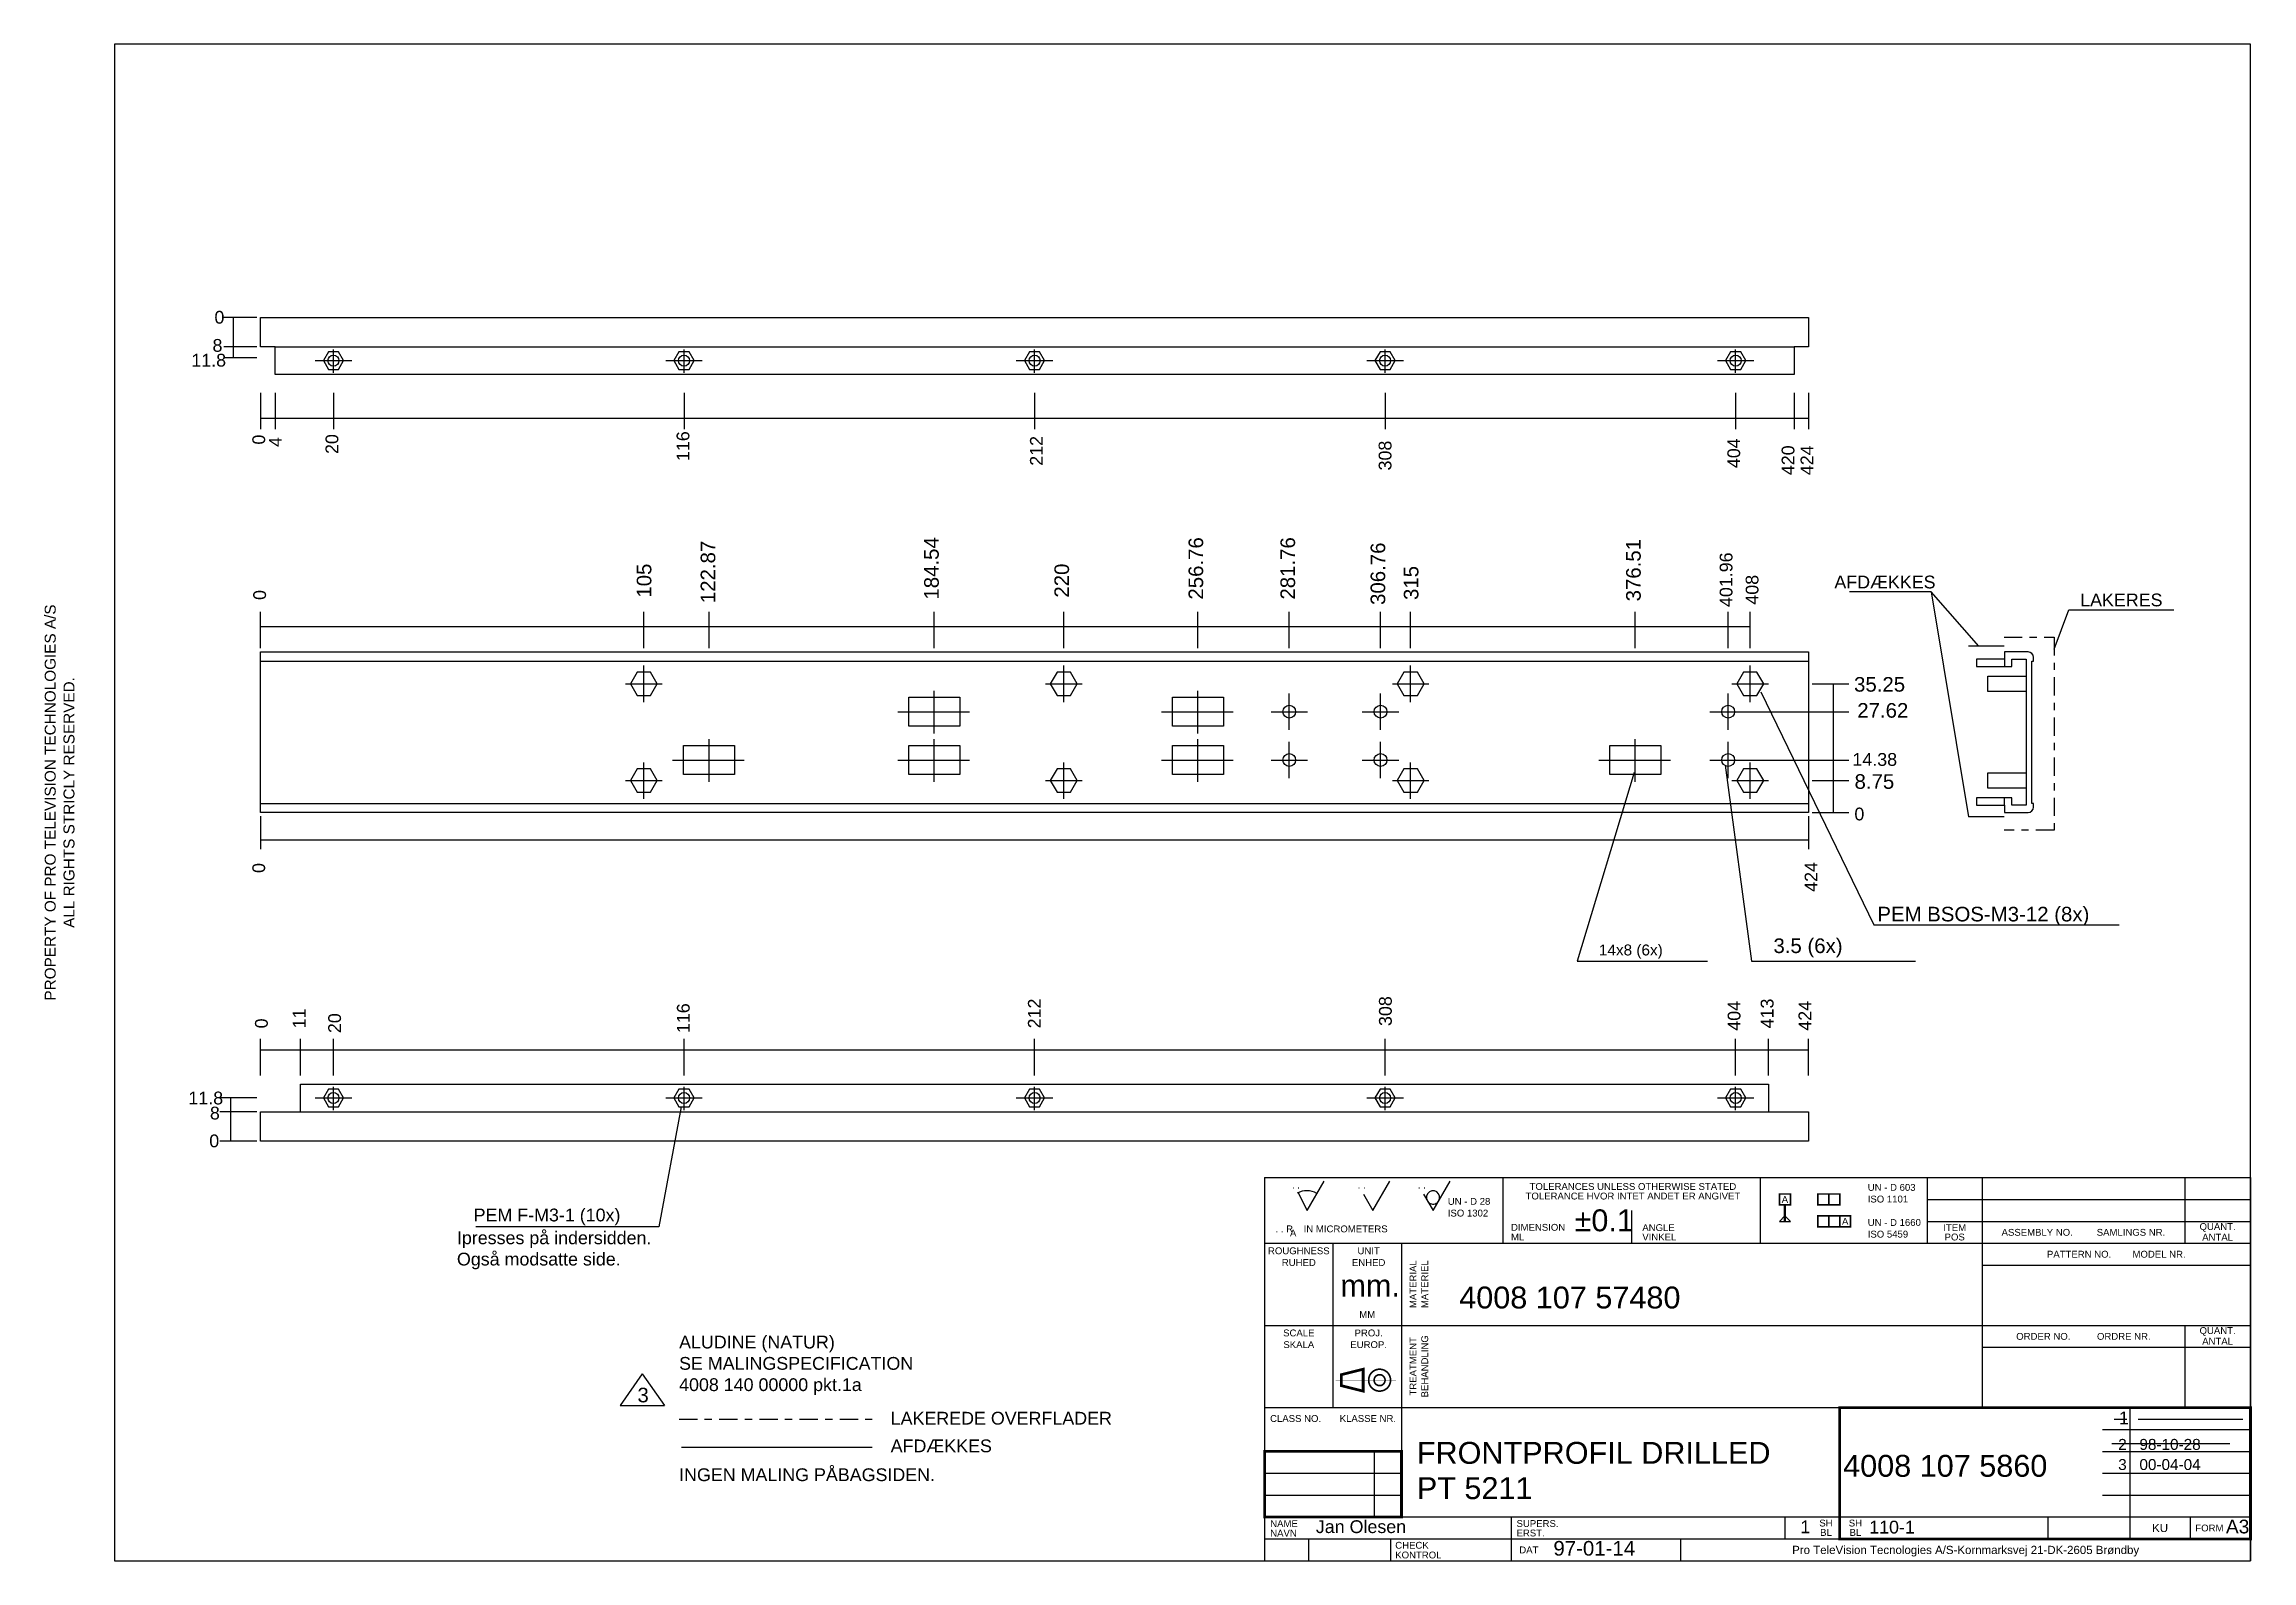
# Model space of a CAD drawing. Extents: x 11 to 615, y 15 to 430.
import ezdxf
from ezdxf.enums import TextEntityAlignment as Align

# ---------------------------------------------------------------- set-up
doc = ezdxf.new("R2010")
doc.units = 0
doc.header["$MEASUREMENT"] = 0
doc.linetypes.add('CENT', pattern=[11, 5, -2, 2, -2])
doc.linetypes.add('CENTER', pattern=[2, 1.25, -0.25, 0.25, -0.25])
for name, color, linetype in [('110-1', 10, 'CONTINUOUS'), ('110-1M', 3, 'CONTINUOUS'), ('110-2DIM', 1, 'CONTINUOUS')]:
    doc.layers.add(name, color=color, linetype=linetype)
doc.styles.get("Standard").update_dxf_attribs({"font": ''})
doc.styles.add('TXT', font='')
doc.styles.add('UV', font='')
doc.styles.get('STANDARD').set_extended_font_data('Arial')
doc.styles.get('TXT').set_extended_font_data('Arial')
doc.styles.get('UV').set_extended_font_data('Arial')

msp = doc.modelspace()

# ---------------------------------------------------------------- linework, layer by layer
at = {"layer": '110-1'}
for p, q in [((615, 430.4999999999999), (30, 430.4999999999999)), ((30, 430.4999999999999), (30, 15)), ((615, 15), (615, 430.4999999999999)), ((382.5, 100.5), (382.5, 75)), ((577.0482736139419, 47.15358042781883), (609.3016713137886, 47.15358042781883)), ((412.5, 27), (412.5, 21)), ((379.4999999999999, 21), (379.4999999999999, 15)), ((30, 15), (615, 15))]:
    msp.add_line(p, q, dxfattribs=at)
for points in [[(345, 120), (615, 120)], [(345, 120), (345, 15)], [(354.22788568297, 115.8480762113533), (356.625, 111), (361.3028832742918, 119.0497627233652)], [(372.0562277141405, 115.4547085887133), (374.6249999999999, 111), (379.3028832742918, 119.0497627233652)], [(388.5562277141405, 115.4547085887133), (391.1249999999999, 111), (395.8028832742918, 119.0497627233652)], [(410.25, 120), (410.25, 102)], [(480.75, 120), (480.75, 102)], [(526.4999999999999, 120), (526.4999999999999, 102)], [(541.5, 120), (541.5, 57)], [(597, 120), (597, 102)], [(615, 120), (615, 15)], [(445.5, 111), (445.5, 102)], [(526.4999999999999, 114), (615, 114)], [(526.4999999999999, 108), (615, 108)], [(345, 102), (615, 102)], [(363.75, 57), (363.75, 102)], [(382.5, 102), (382.5, 27)], [(541.635794117986, 96.01004544981339), (615.135794117986, 96.01004544981339)], [(345, 79.5), (615, 79.5)], [(597, 79.5), (597, 57)], [(541.5, 73.5), (615, 73.5)], [(345, 57), (615, 57)], [(582, 57), (582, 21)], [(574.5, 51), (615, 51)], [(375, 45), (375, 27)], [(574.5, 45), (615, 45)], [(345, 39), (382.5, 39)], [(574.5, 39), (615, 39)], [(345, 33), (382.5, 33)], [(574.5, 33), (615, 33)], [(615, 27), (345, 27)], [(412.5, 27), (412.5, 15)], [(487.5, 27), (487.5, 21)], [(502.5, 27), (502.5, 21)], [(559.4999999999999, 27), (559.4999999999999, 21)], [(598.5, 27), (598.5, 21)], [(345, 21), (615, 21)], [(357, 21), (357, 15)], [(379.4999999999999, 21), (379.4999999999999, 15)], [(459, 15), (459, 21)], [(345, 15), (615, 15)]]:
    msp.add_lwpolyline(points, dxfattribs=at)
for points, const_width in [([(486, 115.5), (489, 115.5), (489, 112.5), (486, 112.5)], 0.45), ([(496.4999999999999, 112.5), (499.5, 112.5), (499.5, 115.5), (496.4999999999999, 115.5)], 0.45), ([(499.5, 112.5), (502.5, 112.5), (502.5, 115.5), (499.5, 115.5)], 0.45), ([(496.4999999999999, 106.4999999999999), (499.5, 106.4999999999999), (499.5, 109.4999999999999), (496.4999999999999, 109.4999999999999)], 0.45), ([(499.5, 106.4999999999999), (502.5, 106.4999999999999), (502.5, 109.4999999999999), (499.5, 109.4999999999999)], 0.45), ([(502.5, 109.4999999999999), (505.4999999999999, 109.4999999999999), (505.4999999999999, 106.4999999999999), (502.5, 106.4999999999999)], 0.45), ([(502.5, 21), (615, 21), (615, 57), (502.5, 57)], 0.75)]:
    msp.add_lwpolyline(points, close=True, dxfattribs=dict(at, const_width=const_width))
msp.add_lwpolyline([(486, 108), (489, 108), (487.5, 109.4999999999999)], close=True, dxfattribs=at)
for points, const_width in [([(487.5, 112.5), (487.5, 108)], 0.6000000000000001), ([(366, 63), (372, 61.5), (372, 67.5), (366, 66), (366, 63)], 0.75), ([(345, 27), (382.5, 27), (382.5, 45), (345, 45), (345, 27)], 0.75)]:
    msp.add_lwpolyline(points, dxfattribs=dict(at, const_width=const_width))
at = {"layer": '110-1', "color": 13}
for points, const_width in [([(373.4999999999999, 64.5, 1), (379.4999999999999, 64.5, 1)], 0.4499999999999998), ([(375, 64.5, 1), (378, 64.5, 1)], 0.45)]:
    msp.add_lwpolyline(points, format="xyb", close=True, dxfattribs=dict(at, const_width=const_width))
at = {"layer": '110-1', "color": 2, "linetype": 'CENTER', "const_width": 0.03}
for points in [[(376.5, 69), (376.5, 60)], [(364.5, 64.5), (381, 64.5)]]:
    msp.add_lwpolyline(points, dxfattribs=at)
at = {"layer": '110-1'}
for centre, radius, start, end in [((356.625, 111), 5.408326913196027, 59.83824471807211, 119.8382447180721), ((391.1404716152678, 114.5378885415818), 1.822172619051208, 306.4847730898729, 299.2476703006309)]:
    msp.add_arc(centre, radius, start, end, dxfattribs=at)
at = {"layer": '110-1M'}
for p, q in [((70, 347.6), (70, 355.6)), ((70, 355.6), (494, 355.6)), ((494, 355.6), (494, 347.6)), ((74, 347.6), (70, 347.6)), ((74, 340), (74, 347.6)), ((74, 347.6), (490, 347.6)), ((494, 347.6), (490, 347.6)), ((490, 347.6), (490, 340)), ((490, 340), (74, 340)), ((70, 220), (70, 264)), ((70, 264), (494, 264)), ((70, 261.5), (494, 261.5)), ((494, 264), (494, 220)), ((547.5999999999999, 262), (540, 262)), ((540, 262), (540, 260)), ((540, 260), (549.6, 260)), ((554.1, 264), (547.5999999999999, 264)), ((547.5999999999999, 264), (547.5999999999999, 262)), ((547.5999999999999, 262), (547.5999999999999, 260)), ((549.6, 260), (549.6, 262)), ((549.6, 262), (553.6, 262)), ((553.6, 262), (553.6, 222)), ((555.1, 222.5), (555.1, 261.5)), ((555.1, 261.5), (555.6, 261.5)), ((555.6, 261.5), (555.6, 262.5)), ((543.1000000000001, 253.15), (543.1, 257.35)), ((543.1, 257.35), (553.6, 257.35)), ((247.54, 251.6199999999999), (261.5399999999999, 251.6199999999999)), ((247.54, 243.6199999999999), (247.54, 251.6199999999999)), ((261.5399999999999, 251.6199999999999), (261.5399999999999, 243.6199999999999)), ((319.7599999999999, 251.6199999999999), (333.76, 251.6199999999999)), ((319.7599999999999, 243.6199999999999), (319.7599999999999, 251.6199999999999)), ((333.76, 251.6199999999999), (333.76, 243.6199999999999)), ((553.6, 253.15), (543.1, 253.15)), ((261.5399999999999, 243.6199999999999), (247.54, 243.6199999999999)), ((333.76, 243.6199999999999), (319.7599999999999, 243.6199999999999)), ((185.8699999999999, 230.3799999999999), (185.8699999999999, 238.3799999999999)), ((185.8699999999999, 238.3799999999999), (199.87, 238.3799999999999)), ((199.87, 238.3799999999999), (199.87, 230.3799999999999)), ((247.54, 238.3799999999999), (261.5399999999999, 238.3799999999999)), ((247.54, 230.3799999999999), (247.54, 238.3799999999999)), ((261.5399999999999, 238.3799999999999), (261.5399999999999, 230.3799999999999)), ((319.7599999999999, 238.3799999999999), (333.76, 238.3799999999999)), ((319.7599999999999, 230.3799999999999), (319.7599999999999, 238.3799999999999)), ((333.76, 238.3799999999999), (333.76, 230.3799999999999)), ((439.51, 238.3799999999999), (453.5099999999999, 238.3799999999999)), ((439.51, 230.3799999999999), (439.51, 238.3799999999999)), ((453.5099999999999, 238.3799999999999), (453.5099999999999, 230.3799999999999)), ((199.87, 230.3799999999999), (185.8699999999999, 230.3799999999999)), ((261.5399999999999, 230.3799999999999), (247.54, 230.3799999999999)), ((333.76, 230.3799999999999), (319.7599999999999, 230.3799999999999)), ((453.5099999999999, 230.3799999999999), (439.51, 230.3799999999999)), ((543.1000000000001, 226.65), (543.1, 230.85)), ((543.1, 230.85), (553.6, 230.85)), ((549.6, 224), (540, 224)), ((540, 224), (540, 222)), ((553.6, 226.65), (543.1, 226.65)), ((547.5999999999999, 222), (547.5999999999999, 224)), ((549.6, 222), (549.6, 224)), ((70, 222.5), (494, 222.5)), ((494, 220), (70, 220)), ((540, 222), (547.5999999999999, 222)), ((547.5999999999999, 222), (547.5999999999999, 220)), ((547.5999999999999, 220), (554.1, 220)), ((553.6, 222), (549.6, 222)), ((555.6, 222.5), (555.1, 222.5)), ((555.6, 221.4999999999999), (555.6, 222.5)), ((81, 138), (81, 145.5999999999999)), ((81, 145.5999999999999), (483, 145.5999999999999)), ((483, 145.5999999999999), (483, 138)), ((70, 130), (70, 138)), ((70, 138), (81, 138)), ((81, 138), (483, 138)), ((483, 138), (494, 138)), ((494, 138), (494, 130)), ((494, 130), (70, 130))]:
    msp.add_line(p, q, dxfattribs=at)
for points in [[(88.6143593539449, 346.2), (87.2287187078898, 343.8), (88.61435935394489, 341.3999999999999), (91.3856406460551, 341.3999999999999), (92.77128129211019, 343.8), (91.3856406460551, 346.2)], [(184.6143593539449, 346.2), (183.2287187078898, 343.8), (184.6143593539449, 341.3999999999999), (187.385640646055, 341.3999999999999), (188.7712812921101, 343.8), (187.385640646055, 346.2)], [(280.6143593539449, 346.2), (279.2287187078898, 343.8), (280.6143593539449, 341.3999999999999), (283.3856406460551, 341.3999999999999), (284.7712812921102, 343.8), (283.3856406460551, 346.2)], [(376.6143593539449, 346.2), (375.2287187078898, 343.8), (376.6143593539449, 341.3999999999999), (379.385640646055, 341.3999999999999), (380.7712812921101, 343.8), (379.385640646055, 346.2)], [(472.6143593539449, 346.2), (471.2287187078898, 343.8), (472.6143593539449, 341.3999999999999), (475.3856406460551, 341.3999999999999), (476.7712812921102, 343.8), (475.3856406460551, 346.2)], [(173.1524791385932, 258.4499999999999), (171.3049582771864, 255.25), (173.1524791385932, 252.05), (176.8475208614067, 252.05), (178.6950417228135, 255.25), (176.8475208614067, 258.4499999999999)], [(288.1524791385932, 258.4499999999999), (286.3049582771864, 255.25), (288.1524791385932, 252.05), (291.8475208614068, 252.05), (293.6950417228135, 255.25), (291.8475208614068, 258.4499999999999)], [(383.1524791385932, 258.4499999999999), (381.3049582771864, 255.25), (383.1524791385932, 252.05), (386.8475208614067, 252.05), (388.6950417228135, 255.25), (386.8475208614067, 258.4499999999999)], [(476.1524791385932, 258.4499999999999), (474.3049582771864, 255.25), (476.1524791385932, 252.05), (479.8475208614068, 252.05), (481.6950417228135, 255.25), (479.8475208614068, 258.4499999999999)], [(173.1524791385932, 231.95), (171.3049582771864, 228.75), (173.1524791385932, 225.55), (176.8475208614067, 225.55), (178.6950417228135, 228.75), (176.8475208614067, 231.95)], [(288.1524791385932, 231.95), (286.3049582771864, 228.75), (288.1524791385932, 225.55), (291.8475208614068, 225.55), (293.6950417228135, 228.75), (291.8475208614068, 231.95)], [(383.1524791385932, 231.95), (381.3049582771864, 228.75), (383.1524791385932, 225.55), (386.8475208614067, 225.55), (388.6950417228135, 228.75), (386.8475208614067, 231.95)], [(476.1524791385932, 231.95), (474.3049582771864, 228.75), (476.1524791385932, 225.55), (479.8475208614068, 225.55), (481.6950417228135, 228.75), (479.8475208614068, 231.95)], [(88.6143593539449, 144.2), (87.2287187078898, 141.8), (88.61435935394489, 139.4), (91.3856406460551, 139.4), (92.77128129211019, 141.8), (91.3856406460551, 144.2)], [(184.6143593539449, 144.2), (183.2287187078898, 141.8), (184.6143593539449, 139.4), (187.385640646055, 139.4), (188.7712812921101, 141.8), (187.385640646055, 144.2)], [(280.6143593539449, 144.2), (279.2287187078898, 141.8), (280.6143593539449, 139.4), (283.3856406460551, 139.4), (284.7712812921102, 141.8), (283.3856406460551, 144.2)], [(376.6143593539449, 144.2), (375.2287187078898, 141.8), (376.6143593539449, 139.4), (379.385640646055, 139.4), (380.7712812921101, 141.8), (379.385640646055, 144.2)], [(472.6143593539449, 144.2), (471.2287187078898, 141.8), (472.6143593539449, 139.4), (475.3856406460551, 139.4), (476.7712812921102, 141.8), (475.3856406460551, 144.2)]]:
    msp.add_lwpolyline(points, close=True, dxfattribs=at)
for centre, radius in [((90, 343.8), 1.5), ((186, 343.8), 1.5), ((282, 343.8), 1.5), ((378, 343.8), 1.5), ((474, 343.8), 1.5), ((351.7599999999999, 247.6199999999999), 1.75), ((376.7599999999999, 247.6199999999999), 1.75), ((471.9599999999999, 247.6199999999999), 1.75), ((351.7599999999999, 234.3799999999999), 1.75), ((376.7599999999999, 234.3799999999999), 1.75), ((471.9599999999999, 234.3799999999999), 1.75), ((90, 141.8), 1.5), ((186, 141.8), 1.5), ((282, 141.8), 1.5), ((378, 141.8), 1.5), ((474, 141.8), 1.5)]:
    msp.add_circle(centre, radius, dxfattribs=at)
for centre, start, end in [((554.1, 262.5), 0, 90), ((554.1, 221.4999999999999), 270, 0)]:
    msp.add_arc(centre, 1.5, start, end, dxfattribs=at)
at = {"layer": '110-2DIM'}
for p, q in [((69, 355.6), (60, 355.6)), ((62.57678003662826, 355.6), (62.57678003662826, 344.6)), ((69, 347.6), (60, 347.6)), ((90, 340.5), (90, 346.8890428217322)), ((186, 340.5), (186, 346.8890428217322)), ((282, 340.5), (282, 346.8890428217322)), ((378, 340.5), (378, 346.8890428217322)), ((474, 340.5), (474, 346.8890428217322)), ((69, 344.6), (60, 344.6)), ((85, 343.8), (95, 343.8)), ((181, 343.8), (191, 343.8)), ((277, 343.8), (287, 343.8)), ((373, 343.8), (383, 343.8)), ((469, 343.8), (479, 343.8)), ((70, 335), (70, 325)), ((74, 335), (74, 325)), ((90, 335), (90, 325)), ((186, 335), (186, 325)), ((282, 335), (282, 325)), ((378, 335), (378, 325)), ((474, 335), (474, 325)), ((490, 335), (490, 325)), ((494, 335), (494, 325)), ((70, 328), (494, 328)), ((527.5073705068863, 280.4555891125317), (505.1795411288552, 280.4555891125317)), ((540.5732846582066, 265.57599305077), (527.5073705068863, 280.4555891125317)), ((527.5073705068863, 280.4555891125317), (537.7616327179245, 218.7879295157835)), ((70, 265), (70, 275)), ((175, 265), (175, 275)), ((192.87, 265), (192.87, 275)), ((254.5399999999999, 265), (254.5399999999999, 275)), ((290, 265), (290, 275)), ((326.7599999999999, 265), (326.7599999999999, 275)), ((351.7599999999999, 265), (351.7599999999999, 275)), ((376.7599999999999, 265), (376.7599999999999, 275)), ((385, 265), (385, 275)), ((446.5099999999999, 265), (446.5099999999999, 275)), ((471.9599999999999, 265), (471.9599999999999, 275)), ((478, 265), (478, 275)), ((561.2472009614556, 264.7493487665677), (565.2165932014746, 275.4957244611967)), ((565.2165932014746, 275.4957244611967), (593.9946844316977, 275.4957244611967)), ((70, 271), (478, 271)), ((175, 250.2499999999999), (175, 260.25)), ((290, 250.2499999999999), (290, 260.25)), ((385, 250.2499999999999), (385, 260.25)), ((478, 250.2499999999999), (478, 260.25)), ((547.5197207196805, 265.57599305077), (537.7616327179245, 265.57599305077)), ((170, 255.25), (180, 255.25)), ((285, 255.25), (295, 255.25)), ((380, 255.25), (390, 255.25)), ((473, 255.25), (483, 255.25)), ((495, 255.25), (505, 255.25)), ((500.8251552794368, 220), (500.8251552794368, 255.25)), ((254.5399999999999, 241.6199999999999), (254.5399999999999, 253.2997470914934)), ((326.7599999999999, 241.6199999999999), (326.7599999999999, 253.2997470914934)), ((351.7599999999999, 242.62), (351.7599999999999, 252.62)), ((376.7599999999999, 242.62), (376.7599999999999, 252.62)), ((471.9599999999999, 242.62), (471.9599999999999, 252.62)), ((480.867016347933, 253.0771324853556), (511.8282726647601, 189.2436642949033)), ((244.5399999999999, 247.6199999999999), (264.1630368256782, 247.6199999999999)), ((316.76, 247.6199999999999), (336.3830368256782, 247.6199999999999)), ((346.76, 247.6199999999999), (356.76, 247.6199999999999)), ((371.76, 247.6199999999999), (381.76, 247.6199999999999)), ((466.9599999999999, 247.6199999999999), (476.9599999999999, 247.6199999999999)), ((476.9599999999999, 247.6199999999999), (495, 247.6199999999999)), ((495, 247.6199999999999), (505, 247.6199999999999)), ((192.87, 228.3799999999999), (192.87, 240.0597470914934)), ((254.5399999999999, 228.3799999999999), (254.5399999999999, 240.0597470914934)), ((326.7599999999999, 228.3799999999999), (326.7599999999999, 240.0597470914934)), ((351.7599999999999, 229.38), (351.7599999999999, 239.38)), ((376.7599999999999, 229.38), (376.7599999999999, 239.38)), ((446.5099999999999, 228.3799999999999), (446.5099999999999, 240.0597470914934)), ((471.9599999999999, 229.38), (471.9599999999999, 239.38)), ((175, 223.75), (175, 233.7499999999999)), ((182.8699999999999, 234.3799999999999), (202.4930368256782, 234.3799999999999)), ((244.5399999999999, 234.3799999999999), (264.1630368256782, 234.3799999999999)), ((290, 223.75), (290, 233.7499999999999)), ((316.76, 234.3799999999999), (336.3830368256782, 234.3799999999999)), ((346.76, 234.3799999999999), (356.76, 234.3799999999999)), ((371.76, 234.3799999999999), (381.76, 234.3799999999999)), ((385, 223.75), (385, 233.7499999999999)), ((446.2119586063921, 230.98), (430.5823282381358, 179.3015232146351)), ((436.5099999999999, 234.3799999999999), (456.1330368256782, 234.3799999999999)), ((466.9599999999999, 234.3799999999999), (476.9599999999999, 234.3799999999999)), ((471.0980783450404, 232.9987406817876), (478.3818081695421, 179.3015232146351)), ((476.9599999999999, 234.3799999999999), (495, 234.3799999999999)), ((478, 223.75), (478, 233.7499999999999)), ((495, 234.3799999999999), (505, 234.3799999999999)), ((170, 228.75), (180, 228.75)), ((285, 228.75), (295, 228.75)), ((380, 228.75), (390, 228.75)), ((473, 228.75), (483, 228.75)), ((495, 228.75), (505, 228.75)), ((70, 219), (70, 210)), ((494, 219), (494, 210)), ((495, 220), (505, 220)), ((547.5197207196805, 218.7879295157835), (537.7616327179245, 218.7879295157835)), ((70, 212.5), (494, 212.5)), ((511.8282726647601, 189.2436642949033), (579.0234527113141, 189.2436642949033)), ((430.5823282381358, 179.3015232146351), (466.3181300650523, 179.3015232146351)), ((478.3818081695421, 179.3015232146351), (523.2222726356451, 179.3015232146351)), ((70, 148), (70, 158)), ((81, 148), (81, 158)), ((90, 148), (90, 158)), ((186, 148), (186, 158)), ((282, 148), (282, 158)), ((378, 148), (378, 158)), ((474, 148), (474, 158)), ((483, 148), (483, 158)), ((494, 148), (494, 158)), ((70, 155), (494, 155)), ((69, 141.8), (58.92205367788792, 141.8)), ((61.88887705643486, 130), (61.88887705643486, 141.8)), ((85, 141.8), (95, 141.8)), ((90, 138.5), (90, 144.8890428217322)), ((185.1809366412279, 139.3996137700812), (179.1480835835893, 106.543387147756)), ((181, 141.8), (191, 141.8)), ((186, 138.5), (186, 144.8890428217322)), ((277, 141.8), (287, 141.8)), ((282, 138.5), (282, 144.8890428217322)), ((373, 141.8), (383, 141.8)), ((378, 138.5), (378, 144.8890428217322)), ((469, 141.8), (479, 141.8)), ((474, 138.5), (474, 144.8890428217322)), ((69, 138), (58.92205367788792, 138)), ((69, 130), (58.92205367788792, 130)), ((179.1480835835893, 106.543387147756), (129.0130021451157, 106.543387147756)), ((174.585283052721, 66.2505573268547), (168.5490538017346, 57.53485350920522)), ((174.585283052721, 66.2505573268547), (180.6215123037073, 57.53485350920522)), ((168.5490538017346, 57.53485350920522), (180.6215123037073, 57.53485350920522)), ((577.6269148584713, 53.85541209430858), (581.113915904532, 53.85541209430858)), ((584.2390475405751, 53.82009557596496), (612.9248140816815, 53.82009557596496)), ((185.3031866804722, 46.10194876855906), (237.550307970075, 46.10194876855906))]:
    msp.add_line(p, q, dxfattribs=at)
at = {"layer": '110-2DIM', "linetype": 'CENT'}
for p, q in [((547.5197207196805, 268.0559259033767), (561.2472009614556, 268.0559259033767)), ((561.2472009614556, 268.0559259033767), (561.2472009614556, 215.1506948760694)), ((561.2472009614556, 215.1506948760694), (547.5197207196805, 215.1506948760694)), ((184.6581602084057, 53.83933834127893), (237.550307970075, 53.83933834127893))]:
    msp.add_line(p, q, dxfattribs=at)

# ---------------------------------------------------------------- texts
at = {"layer": '110-1'}
for s, p in [('PROPERTY OF PRO TELEVISION TECHNOLOGIES A/S', (13.92857142857143, 222.75)), ('ALL RIGHTS STRICLY RESERVED.', (19.07142857142856, 222.75))]:
    msp.add_text(s, height=3, rotation=90, dxfattribs=at).set_placement(p, align=Align.CENTER)
at = {"layer": '110-1', "style": 'UV'}
for s, height, p in [('. .', 1.875, (352.4999999999999, 117)), ('. .', 1.875, (370.5, 117)), ('. .', 1.875, (387, 117)), ('UN - D 603', 1.875, (510.18331672905, 116.3756073532116)), ('ISO 1101', 1.875, (510.18331672905, 113.1718671957313)), ('UN - D 28', 1.875, (395.1773066934896, 112.5361160192184)), ('ISO 1302 ', 1.875, (395.1773066934896, 109.3323758617381)), ('. . R    IN MICROMETERS', 1.875, (348, 105)), ('A', 1.875, (351.9505124865063, 103.8648103778782)), ('DIMENSION', 1.875, (412.490606176567, 105.4320299646368)), ('ML', 1.875, (412.490606176567, 102.7835214796568)), ('ANGLE', 1.875, (448.4475974606927, 105.3480286916986)), ('VINKEL', 1.875, (448.4475974606927, 102.7850365657144)), ('UN - D 1660', 1.875, (510.18331672905, 106.7643868807707)), ('ISO 5459', 1.875, (510.18331672905, 103.5606467232904)), ('NAME', 1.874999999999998, (346.54208130816, 24.26329573052811)), ('SUPERS.', 1.875, (414, 24.2872992910108)), ('NAVN', 1.874999999999998, (346.54208130816, 21.65559450884281)), ('CHECK', 1.875, (380.7851423842725, 18.33607146894169)), ('ERST.', 1.875, (414, 21.6929801854909)), ('KONTROL', 1.875, (380.7851423842725, 15.66860315799327))]:
    msp.add_text(s, height=height, dxfattribs=at).set_placement(p)
for s, p in [('TOLERANCE HVOR INTET ANDET ER ANGIVET', (445.875, 114.0003663327832)), ('TOLERANCES UNLESS OTHERWISE STATED', (445.875, 116.6246336672167)), ('ROUGHNESS', (354.375, 99)), ('RUHED', (354.375, 95.79625984251967)), ('ENHED', (373.4999999999999, 95.79625984251967)), ('UNIT', (373.4999999999999, 99)), ('MM', (373.125, 81.56102362204724)), ('SCALE', (354.375, 76.5)), ('SKALA', (354.375, 73.29625984251967)), ('EUROP.', (373.4999999999999, 73.29625984251967)), ('PROJ.', (373.4999999999999, 76.5))]:
    msp.add_text(s, height=1.875, dxfattribs=at).set_placement(p, align=Align.CENTER)
for s, height, p in [('A', 1.875, (487.5, 114)), ('A', 1.875, (504, 108)), ('ITEM', 1.875, (534, 106.2814960629921)), ('POS', 1.875, (534, 103.7185039370078)), ('ASSEMBLY NO.         SAMLINGS NR.', 1.875, (569.2499999999999, 105)), ('QUANT.', 1.875, (606, 106.3356901519188)), ('ANTAL', 1.875, (606, 103.6716917378449)), ('PATTERN NO.        MODEL NR.', 1.875, (578.2499999999999, 99.00738188976378)), ('QUANT.', 1.874999999999999, (606, 77.84139653986819)), ('ORDER NO.          ORDRE NR.', 1.875, (569.2499999999999, 76.5)), ('ANTAL', 1.874999999999999, (606, 75.16598534989558)), ('CLASS NO.       KLASSE NR.', 1.875, (363.75, 54)), ('SH', 1.874999999999999, (498.7429513319467, 25.35747787235573)), ('SH', 1.874999999999999, (506.8027958689375, 25.35747787235573)), ('KU', 2.25, (590.2499999999999, 24)), ('FORM', 1.875, (603.75, 24)), ('DAT', 1.875, (417.3762422799687, 18)), ('Pro TeleVision Tecnologies A/S-Kornmarksvej 21-DK-2605 Brøndby', 2.25, (537, 17.71653543307086)), ('BL', 1.874999999999999, (498.7429513319467, 22.7831080465622)), ('BL', 1.874999999999999, (506.8027958689375, 22.7831080465622))]:
    msp.add_text(s, height=height, dxfattribs=at).set_placement(p, align=Align.MIDDLE)
for s, p in [('MATERIAL', (385.6581879296808, 90.8012216808709)), ('MATERIEL', (388.8619280871611, 90.8012216808709)), ('TREATMENT', (385.6581879296808, 68.3012216808709)), ('BEHANDLING', (388.8619280871611, 68.3012216808709))]:
    msp.add_text(s, height=1.875, rotation=90, dxfattribs=at).set_placement(p, align=Align.MIDDLE)
at = {"layer": '110-1', "color": 14, "style": 'TXT'}
msp.add_text('A3', height=3.75, dxfattribs=at).set_placement((608.2759484950122, 22.52913774124936))
at = {"layer": '110-2DIM'}
for s, height, p in [('0', 3.5, (57.40738197360804, 353.924118018916)), ('11.8', 3.5, (51.07932569932056, 342.1683575280051)), ('8', 3.5, (56.87261532141999, 346.2198133225752)), ('AFDÆKKES', 3.5, (501.0447584419002, 281.4007382773295)), ('LAKERES', 3.5, (568.3590289041026, 276.487695916034)), ('35.25', 4, (506.4355954904447, 253.1166276314702)), ('27.62', 4, (507.313088794531, 245.9845236205651)), ('14.38', 3.5, (505.9858245774977, 232.79547425297)), ('8.75', 4, (506.5660708775434, 226.4947685975664)), ('0', 3.5, (506.5316147734711, 217.8470303154984)), ('PEM BSOS-M3-12 (8x)', 4, (512.8137109305843, 190.1767429181904)), ('14x8 (6x)', 3, (436.5710828179227, 180.8490909196169)), (' 3.5 (6x)', 4, (482.8020943298959, 181.5062747221835)), ('11.8', 3.5, (50.27232800076859, 140.0401915020409)), ('8', 3.5, (56.17279813640939, 135.9202432067664)), ('0', 3.5, (55.98840835503082, 128.298214904435)), ('PEM F-M3-1 (10x)', 3.5, (128.3889140955995, 107.9990429577094)), ('±0.1', 6, (429.8923872074976, 105.2889304206868)), ('Ipresses på indersidden.', 3.5, (123.8122674429898, 101.7498081149434)), ('Også modsatte side.', 3.5, (123.8122674429898, 95.91647478161016)), ('mm.', 6, (365.7636139725929, 87.41900293819486)), ('4008 107 57480', 6, (398.3036652135698, 84.14411592422897)), ('ALUDINE (NATUR)', 3.5, (184.6581602084057, 73.18281438083531)), ('SE MALINGSPECIFICATION', 3.5, (184.6581602084057, 67.34948104750198)), ('3', 4, (173.243898774724, 58.42877211970218)), ('4008 140 00000 pkt.1a', 3.5, (184.6581602084057, 61.51614771416865)), ('LAKEREDE OVERFLADER', 3.5, (242.6048150626985, 52.32730741522181)), ('1', 3.5, (578.9623284088104, 52.40875582427086)), ('2   98-10-28', 3, (578.7623651915534, 45.40527087375639)), ('AFDÆKKES', 3.5, (242.6048150626985, 44.74732137404987)), ('FRONTPROFIL DRILLED', 6, (386.693194453319, 41.58847116651301)), ('4008 107 5860', 6, (503.4429313963683, 38.03629616173902)), ('3   00-04-04', 3, (578.7623651915534, 39.88638041515136)), ('INGEN MALING PÅBAGSIDEN.', 3.5, (184.6581602084057, 36.84562104189316)), ('PT 5211', 6, (386.6931930190822, 31.91673314673483)), ('Jan Olesen', 3.5, (359.0381192164851, 22.61565996086835)), ('1', 3.5, (491.7460077123218, 22.57524314361379)), ('110-1', 3.5, (510.5800965657278, 22.49440634746954)), ('97-01-14', 4, (424.104712622338, 16.44195294741678))]:
    msp.add_text(s, height=height, dxfattribs=at).set_placement(p)
for s, height, p in [('0', 3.5, (71.27958100780737, 320.8027798594396)), ('4', 3.5, (75.8228613970076, 320.1579970437535)), ('20', 3.5, (91.33158750862896, 318.2236496505735)), ('116', 3.5, (187.4685867726506, 316.2893022573936)), ('212', 3.5, (284.2506096402652, 314.9997376798997)), ('308', 3.5, (379.7425824322203, 313.7101720485275)), ('404', 3.5, (475.2345552241754, 314.3549548642135)), ('420', 3.5, (490.098256297967, 312.4206074710336)), ('424', 3.5, (495.2865631592338, 312.4206074710336)), ('122.87', 4, (194.5621832353639, 277.3618005591358)), ('184.54', 4, (255.7703728133535, 278.335389213416)), ('256.76', 4, (328.1790537034897, 278.335389213416)), ('281.76', 4, (353.3508799293552, 278.335389213416)), ('306.76', 4, (378.035728272084, 276.8750067589349)), ('376.51', 4, (448.0095197465361, 277.8485954132151)), ('401.96', 3.5, (473.1321116719695, 276.3010444560294)), ('105', 4, (177.059685691315, 278.8684314123812)), ('220', 4, (291.4457244290464, 278.8684314123813)), ('315', 4, (387.1260026480315, 278.2236485966951)), ('408', 3.5, (480.2554965151992, 276.9458272717155)), ('0', 3.5, (71.5324611524414, 278.2353918492094)), ('0', 3.5, (71.27958100780737, 203.4406221153634)), ('424', 3.5, (496.4092490988871, 198.2823606437529)), ('308', 3.5, (379.8280970066114, 161.5180169208193)), ('0', 3.5, (72.01012062002815, 160.8732341051332)), ('11', 3.5, (82.35863782359064, 160.8732341051332)), ('20', 3.5, (92.06212712084978, 159.583668473761)), ('116', 3.5, (187.5540999128048, 159.5836695276394)), ('212', 3.5, (283.6910991768265, 160.8732341051332)), ('404', 3.5, (475.3200683643297, 160.2284512894471)), ('413', 3.5, (484.3785340579958, 160.8732341051332)), ('424', 3.5, (494.7270512615583, 160.2284512894471))]:
    msp.add_text(s, height=height, rotation=90, dxfattribs=at).set_placement(p)

doc.saveas('drawing.dxf')
